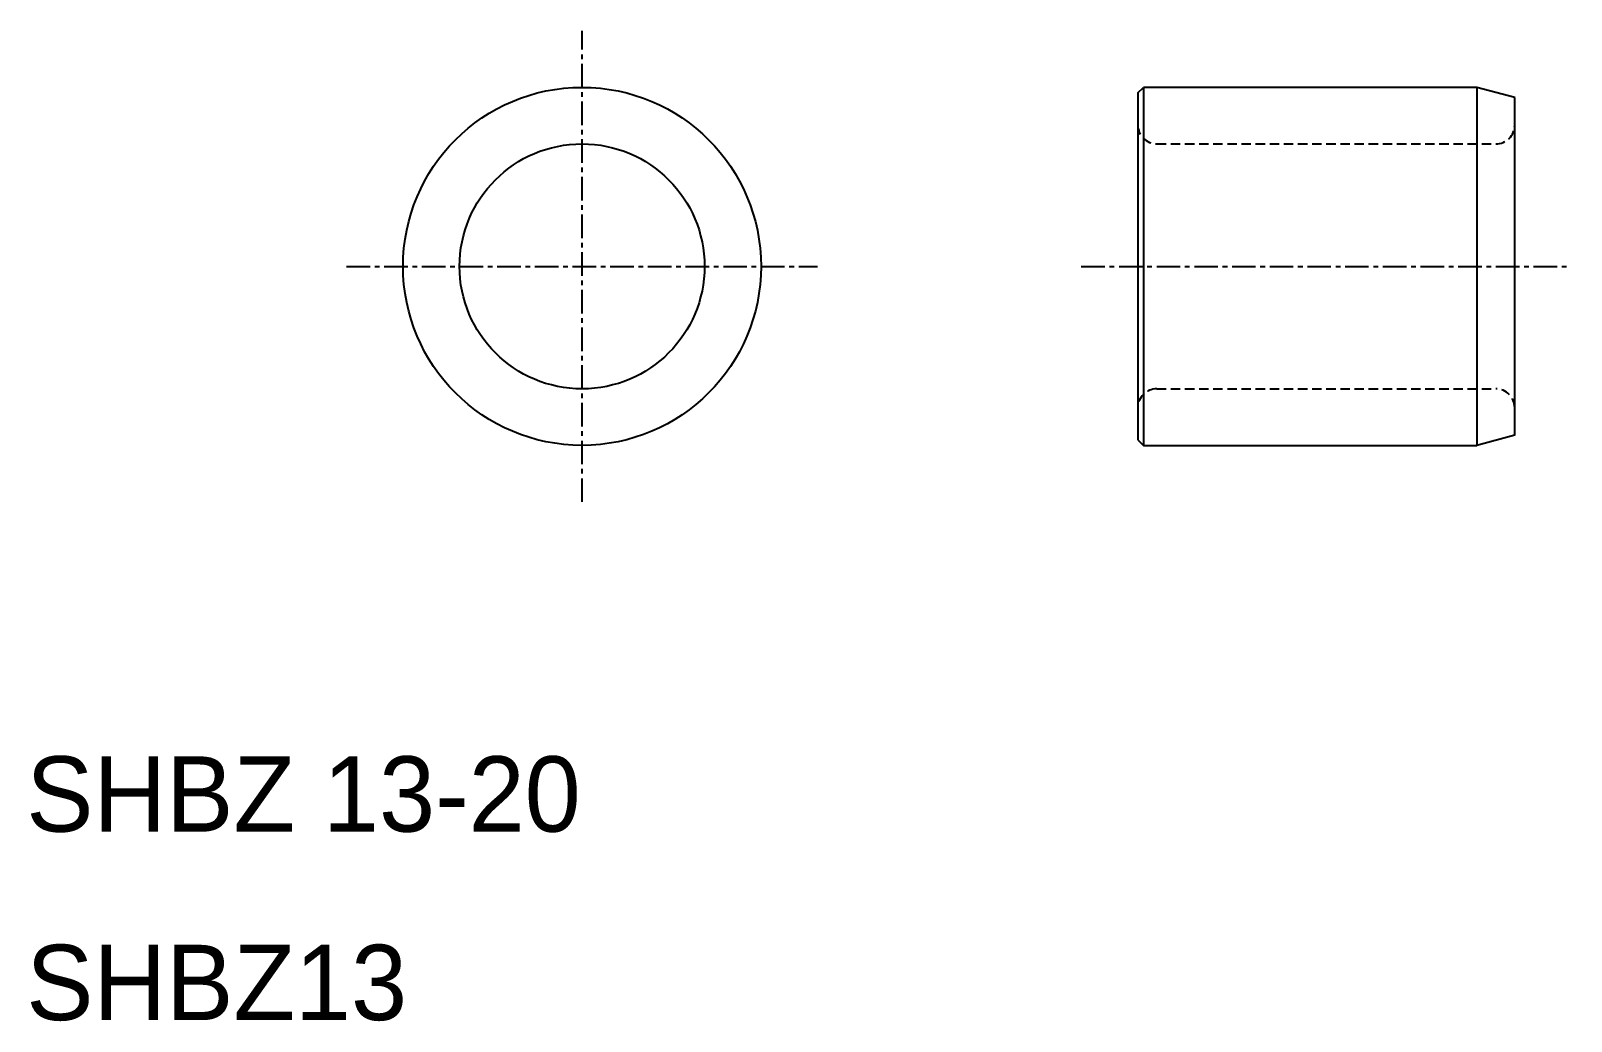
# Model space of a CAD drawing. Extents: x 10.2 to 92, y 9.9 to 62.5.
import ezdxf

# ---------------------------------------------------------------- set-up
doc = ezdxf.new("R2010")
doc.units = 0
doc.linetypes.add('CENTER', pattern=[2, 1.25, -0.25, 0.25, -0.25])
doc.linetypes.add('DASHED', pattern=[0.75, 0.5, -0.25])
doc.layers.get('0').update_dxf_attribs({"linetype": 'CONTINUOUS'})
doc.layers.add('CENTER', color=1, linetype='CENTER')

msp = doc.modelspace()

# ---------------------------------------------------------------- linework, layer by layer
at = {"color": 7, "linetype": 'CONTINUOUS'}
for p, q in [((69, 59.2), (69.3, 59.5)), ((69, 59.2), (69, 40.8)), ((69.3, 59.5), (69.3, 40.5)), ((87, 59.5), (69.3, 59.5)), ((87, 59.5), (87, 40.5)), ((89, 58.964), (87, 59.5)), ((89, 41.036), (89, 58.964)), ((89, 41.036), (87, 40.5)), ((69, 40.8), (69.3, 40.5)), ((69.3, 40.5), (87, 40.5))]:
    msp.add_line(p, q, dxfattribs=at)
at = {"color": 3, "linetype": 'DASHED'}
for p, q in [((70, 56.5), (88, 56.5)), ((70, 43.5), (88, 43.5))]:
    msp.add_line(p, q, dxfattribs=at)
at = {"color": 7, "linetype": 'CONTINUOUS'}
for radius in [9.5, 6.5]:
    msp.add_circle((39.5, 50), radius, dxfattribs=at)
at = {"color": 3, "linetype": 'DASHED'}
for centre, start, end in [((70, 57.5), 180, 270), ((88, 57.5), 270, 360), ((70, 42.5), 90, 180), ((88, 42.5), 0, 90)]:
    msp.add_arc(centre, 1, start, end, dxfattribs=at)
at = {"layer": 'CENTER', "color": 1, "linetype": 'CENTER'}
for p, q in [((39.5, 37.5), (39.5, 62.5)), ((27, 50), (52, 50)), ((66, 50), (92, 50))]:
    msp.add_line(p, q, dxfattribs=at)

# ---------------------------------------------------------------- texts
at = {"color": 7, "linetype": 'CONTINUOUS'}
for s, p in [('SHBZ 13-20', (10, 20)), ('SHBZ13', (10, 10))]:
    msp.add_text(s, height=4, dxfattribs=at).set_placement(p)

doc.saveas('drawing.dxf')
